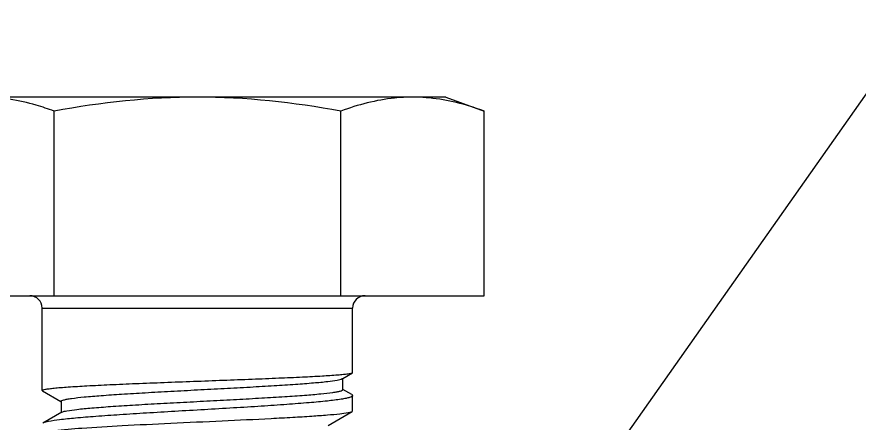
# Model space of a CAD drawing. Extents: x 4995099 to 5303443, y 4627657 to 4889583.
# Drawn here: x 5063978.5 to 5064372.5, y 4752860.8 to 4753050.9 of the extents above; entities that cross this region are included whole.
import ezdxf

# ---------------------------------------------------------------- set-up
doc = ezdxf.new("R2010")
doc.units = 0
doc.header["$LTSCALE"] = 1000
doc.header["$MEASUREMENT"] = 0
doc.layers.get('0').update_dxf_attribs({"color": 4, "linetype": 'CONTINUOUS'})

msp = doc.modelspace()

# ---------------------------------------------------------------- linework, layer by layer
at = {"linetype": 'Continuous'}
for p, q in [((5064179.15, 4753013.33), (5063946.83, 4753013.33)), ((5064179.15, 4753013.33), (5064197.12, 4753006.79)), ((5063995.93, 4752920.4), (5063995.93, 4753006.79)), ((5064130.06, 4752920.4), (5064130.06, 4753006.79)), ((5064197.12, 4752920.4), (5064197.12, 4753006.79)), ((5063928.86, 4752920.4), (5064197.12, 4752920.4)), ((5063990.39, 4752876.05), (5063990.39, 4752914.6)), ((5063990.39, 4752876.05), (5063990.39, 4752914.6)), ((5063990.39, 4752914.6), (5064135.59, 4752914.6)), ((5064135.59, 4752884.53), (5064135.59, 4752914.6)), ((5064135.59, 4752884.53), (5064135.59, 4752914.6)), ((5064130.94, 4752881.75), (5064135.46, 4752884.38)), ((5064135.46, 4752884.38), (5064135.59, 4752884.53)), ((5064130.68, 4752881.6), (5064130.94, 4752881.75)), ((5064130.94, 4752876.46), (5064130.94, 4752881.75)), ((5063990.39, 4752876.05), (5063990.4, 4752876.08)), ((5063990.56, 4752875.85), (5063990.39, 4752876.05)), ((5063990.56, 4752875.85), (5063999.15, 4752870.86)), ((5064131.01, 4752876.57), (5064130.94, 4752876.61)), ((5064135.19, 4752874.14), (5064131.01, 4752876.57)), ((5064135.19, 4752874.14), (5064135.59, 4752873.68)), ((5063999.15, 4752870.86), (5063999.22, 4752870.82)), ((5063999.22, 4752870.99), (5063999.22, 4752865.7)), ((5064135.59, 4752866.5), (5064135.59, 4752873.68)), ((5064135.59, 4752866.5), (5064135.59, 4752873.68)), ((5064124.17, 4752859.73), (5064135.38, 4752866.25)), ((5064135.38, 4752866.25), (5064135.59, 4752866.5)), ((5063999.5, 4752865.87), (5063990.73, 4752860.78))]:
    msp.add_line(p, q, dxfattribs=at)
msp.add_lwpolyline([(5064250.73, 4752837.1), (5065405.81, 4754477.69)])
for centre, radius, start, end in [((5063984.58, 4752914.6), 5.81, 0, 90), ((5064141.4, 4752914.6), 5.81, 90, 180), ((5064135.32, 4752873.68), 0.27, 352.473, 359.9874)]:
    msp.add_arc(centre, radius, start, end, dxfattribs=at)
for points, knots in [([(5063995.93, 4753006.79), (5063993.18, 4753007.79), (5063982.36, 4753011.39), (5063970.89, 4753013.33), (5063962.4, 4753013.33)], [0, 0, 0, 0, 0.255699, 1, 1, 1, 1]), ([(5064163.59, 4753013.33), (5064160.78, 4753013.33), (5064149.35, 4753012.73), (5064138.15, 4753009.74), (5064130.06, 4753006.79)], [0, 0, 0, 0, 0.246322, 1, 1, 1, 1]), ([(5064197.12, 4753006.79), (5064194.38, 4753007.79), (5064183.55, 4753011.39), (5064172.09, 4753013.33), (5064163.59, 4753013.33)], [0, 0, 0, 0, 0.255699, 1, 1, 1, 1]), ([(5063990.4, 4752876.08), (5063990.44, 4752876.24), (5063991.05, 4752876.44), (5063992.05, 4752876.69), (5063993.82, 4752876.95), (5063996.16, 4752877.21), (5063999.14, 4752877.47), (5064004.25, 4752877.85), (5064011.92, 4752878.31), (5064022.47, 4752878.83), (5064034.5, 4752879.34), (5064047.58, 4752879.86), (5064061.22, 4752880.37), (5064074.93, 4752880.88), (5064088.2, 4752881.38), (5064100.55, 4752881.88), (5064111.51, 4752882.37), (5064120.7, 4752882.85), (5064127.08, 4752883.26), (5064131.04, 4752883.62), (5064133.1, 4752883.85), (5064134.5, 4752884.08), (5064135.24, 4752884.25), (5064135.46, 4752884.38)], [0, 0, 0, 0, 0.003381, 0.010986, 0.023001, 0.039366, 0.059948, 0.084568, 0.144999, 0.218466, 0.30228, 0.393369, 0.488398, 0.583881, 0.67631, 0.762298, 0.838693, 0.902698, 0.951975, 0.970513, 0.984751, 0.994586, 1, 1, 1, 1]), ([(5063999.22, 4752870.99), (5063999.22, 4752871.14), (5063999.71, 4752871.47), (5064000.61, 4752871.72), (5064002.17, 4752872.07), (5064005.32, 4752872.54), (5064010.65, 4752873.12), (5064018.46, 4752873.76), (5064027.99, 4752874.41), (5064038.86, 4752875.07), (5064050.67, 4752875.72), (5064062.98, 4752876.38), (5064075.34, 4752877.03), (5064087.3, 4752877.67), (5064098.44, 4752878.32), (5064108.37, 4752878.95), (5064116.72, 4752879.59), (5064123.27, 4752880.17), (5064127.67, 4752880.83), (5064130, 4752881.21), (5064130.68, 4752881.6)], [0, 0, 0, 0, 0.003478, 0.010905, 0.022714, 0.038888, 0.08377, 0.143931, 0.217105, 0.300546, 0.391147, 0.485568, 0.580364, 0.672117, 0.757557, 0.833683, 0.897862, 0.947927, 0.982266, 1, 1, 1, 1]), ([(5063999.5, 4752865.87), (5064000.22, 4752866.28), (5064002.68, 4752866.68), (5064007.31, 4752867.37), (5064014.15, 4752867.97), (5064022.81, 4752868.63), (5064033.03, 4752869.28), (5064044.4, 4752869.94), (5064056.51, 4752870.59), (5064068.9, 4752871.24), (5064081.12, 4752871.89), (5064092.75, 4752872.54), (5064103.35, 4752873.18), (5064112.57, 4752873.81), (5064120.08, 4752874.43), (5064125.16, 4752874.99), (5064128.16, 4752875.44), (5064129.63, 4752875.77), (5064130.48, 4752876.01), (5064130.94, 4752876.32), (5064130.94, 4752876.46)], [0, 0, 0, 0, 0.01879, 0.054986, 0.107411, 0.174108, 0.252565, 0.339846, 0.432717, 0.527771, 0.621558, 0.710715, 0.792084, 0.862827, 0.920523, 0.963255, 0.978576, 0.989732, 0.99673, 1, 1, 1, 1]), ([(5064135.59, 4752873.64), (5064135.57, 4752873.46), (5064135.03, 4752873.08), (5064134.01, 4752872.74), (5064132.3, 4752872.32), (5064128.87, 4752871.73), (5064123.11, 4752871.03), (5064114.64, 4752870.25), (5064104.32, 4752869.45), (5064092.51, 4752868.66), (5064079.64, 4752867.86), (5064066.18, 4752867.07), (5064052.6, 4752866.28), (5064039.4, 4752865.5), (5064027.04, 4752864.72), (5064015.97, 4752863.96), (5064006.6, 4752863.19), (5063999.21, 4752862.48), (5063994.19, 4752861.7), (5063991.52, 4752861.23), (5063990.73, 4752860.78)], [0, 0, 0, 0, 0.003886, 0.011519, 0.02334, 0.039356, 0.083514, 0.142565, 0.214445, 0.296599, 0.386099, 0.479746, 0.574189, 0.666041, 0.75202, 0.829053, 0.894388, 0.945711, 0.981256, 1, 1, 1, 1]), ([(5063996.04, 4752857.34), (5064000.32, 4752857.87), (5064010.89, 4752858.67), (5064029.04, 4752859.74), (5064050.94, 4752860.8), (5064074.16, 4752861.86), (5064093.18, 4752862.76), (5064107.14, 4752863.51), (5064115.96, 4752864.04), (5064123.29, 4752864.58), (5064129, 4752865.06), (5064132.8, 4752865.61), (5064134.81, 4752865.92), (5064135.38, 4752866.25)], [0, 0, 0, 0, 0.092558, 0.227667, 0.390531, 0.563263, 0.72685, 0.799502, 0.863318, 0.916535, 0.9577, 0.985721, 1, 1, 1, 1])]:
    msp.add_open_spline(points, degree=3, knots=knots, dxfattribs=at)
for points in [[(5064062.99, 4753013.33), (5064040.53, 4753013.33), (5064018.03, 4753010.81), (5063995.93, 4753006.79)], [(5064130.06, 4753006.79), (5064107.96, 4753010.81), (5064085.45, 4753013.33), (5064062.99, 4753013.33)]]:
    msp.add_open_spline(points, degree=3, dxfattribs=at)

doc.saveas('drawing.dxf')
